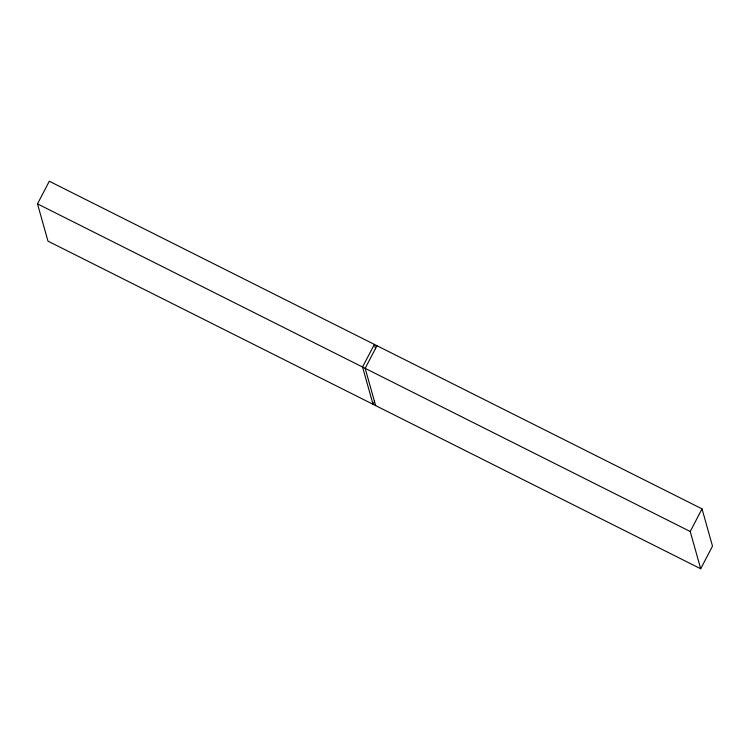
<?xml version="1.0" encoding="UTF-8"?>
<svg xmlns="http://www.w3.org/2000/svg" width="750" height="750" viewBox="0 0 750 750"><rect width="100%" height="100%" fill="white"/><g stroke="black" fill="none" stroke-linecap="round" stroke-linejoin="round"><path stroke-width="1.12" d="M37.5 203.878L49.303 181.237L702.028 508.866L712.5 546.122L700.697 568.762L47.972 241.134L37.5 203.878L690.225 531.506L700.697 568.762M376.969 345.712L365.166 368.344L375.637 405.6M374.634 401.203L373.031 404.288L362.559 367.031L374.363 344.4L375.591 348.778M690.225 531.506L702.028 508.866"/></g></svg>
